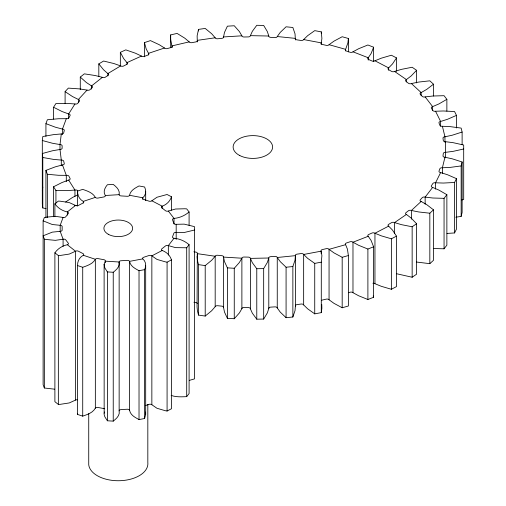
<?xml version="1.0" encoding="UTF-8"?>
<svg xmlns="http://www.w3.org/2000/svg" width="506" height="506" viewBox="0 0 506 506"><rect width="100%" height="100%" fill="white"/><g stroke="black" fill="none" stroke-linecap="round" stroke-linejoin="round"><path stroke-width="0.76" d="M171.458 210.161L171.458 196.771L167.081 194.494L156.961 197.251L151.851 200.793A2.157 1.246 0 0 1 148.84 201.097L143.843 199.434A2.157 1.246 0 0 1 142.787 197.776L129.549 195.291A2.157 1.246 0 0 1 127.012 196.277L121.269 195.923A2.157 1.246 0 0 1 119.144 194.658C120.175 190.155 116.386 186.885 113.236 184.393L107.38 184.747C104.894 187.688 102.8 191.882 105.299 195.499A2.157 1.246 0 0 1 103.679 196.992L98.183 198.023A2.157 1.246 0 0 1 95.349 197.365L83.294 201.388C79.48 199.396 77.291 195.335 77.62 191.072L82.718 189.377C87.43 191.028 92.769 192.704 95.349 197.365M463.692 149.004L453.193 151.338L445.552 152.331A2.157 1.246 0 0 0 443.288 153.514L443.003 155.88A2.157 1.246 0 0 0 444.957 157.233L452.288 158.827L462.117 161.983L461.156 165.924L450.201 167.397L442.396 167.764A2.157 1.246 0 0 0 439.866 168.751L439.012 171.072A2.157 1.246 0 0 0 440.625 172.565L447.5 174.734L456.475 178.65L454.571 182.476L443.37 183.052L435.552 182.792A2.157 1.246 0 0 0 432.807 183.564L431.403 185.791A2.157 1.246 0 0 0 432.636 187.403L438.923 190.104L446.868 194.702L444.059 198.339L432.826 198.01L425.148 197.119A2.157 1.246 0 0 0 422.244 197.669L420.322 199.762A2.157 1.246 0 0 0 421.156 201.458L426.722 204.639L433.484 209.826L429.828 213.203L418.785 211.97L411.391 210.477A2.157 1.246 0 0 0 408.386 210.787L405.976 212.703A2.157 1.246 0 0 0 406.394 214.449L411.138 218.048L416.583 223.728L412.15 226.777L401.511 224.67L394.553 222.596A2.157 1.246 0 0 0 391.499 222.665L388.652 224.367A2.157 1.246 0 0 0 388.64 226.131L392.479 230.072L396.495 236.138L391.372 238.8L381.341 235.859L374.952 233.247A2.157 1.246 0 0 0 371.916 233.064L368.684 234.525A2.157 1.246 0 0 0 368.248 236.27L371.1 240.483L373.618 246.808L367.894 249.041L358.672 245.321L352.979 242.216A2.157 1.246 0 0 0 350.013 241.792L346.458 242.981A2.157 1.246 0 0 0 345.611 244.67L347.413 249.072L348.381 255.543L342.182 257.288L333.947 252.867L329.058 249.331A2.157 1.246 0 0 0 326.218 248.68L322.417 249.566A2.157 1.246 0 0 0 321.165 251.172L303.651 254.461A2.157 1.246 0 0 0 301 253.582L297.016 254.157A2.157 1.246 0 0 0 295.39 255.65L277.256 257.497A2.157 1.246 0 0 0 274.84 256.415L270.761 256.662A2.157 1.246 0 0 0 268.794 258.009L250.381 258.383A2.157 1.246 0 0 0 248.256 257.118L244.158 257.035A2.157 1.246 0 0 0 241.881 258.212L241.881 308.673L239.376 312.955L234.259 318.742L227.396 318.325L224.474 312.05L223.563 307.559A2.157 1.246 0 0 0 221.761 306.136L217.719 305.725A2.157 1.246 0 0 0 215.183 306.712L211.672 310.747L205.208 316.067L198.516 315.099L197.403 310.76L197.062 306.851L197.315 253.67A2.157 1.246 0 0 0 195.873 252.114L193.918 251.754M348.381 51.89L348.381 38.488L342.182 36.742L333.947 41.163L329.058 44.692A2.157 1.246 0 0 1 326.218 45.35L322.417 44.465A2.157 1.246 0 0 1 321.165 42.852L303.651 39.569A2.157 1.246 0 0 1 301 40.448L297.016 39.873A2.157 1.246 0 0 1 295.39 38.38L277.256 36.533A2.157 1.246 0 0 1 274.84 37.615L270.761 37.368A2.157 1.246 0 0 1 268.794 36.021L250.381 35.648A2.157 1.246 0 0 1 248.256 36.913L244.158 36.995A2.157 1.246 0 0 1 241.881 35.818L223.563 36.932A2.157 1.246 0 0 1 221.761 38.355L217.719 38.766A2.157 1.246 0 0 1 215.183 37.786L197.315 40.36A2.157 1.246 0 0 1 195.873 41.909L191.97 42.643A2.157 1.246 0 0 1 189.219 41.878L184.766 38.159L177.087 33.415L170.686 34.901C169.908 39.209 171.654 43.32 172.141 47.437M129.549 195.291C130.371 190.427 135.115 188.074 139.023 185.955L144.627 187.011C146.285 190.623 146.107 195.12 142.787 197.776L142.787 199.351M348.381 38.488L347.907 42.865L345.611 49.354L345.611 50.935M223.563 36.932L224.474 32.441L227.396 26.173L234.259 25.755L239.376 31.536L241.881 35.818M46.021 208.63L42.795 207.96L42.308 203.981L42.308 140.51L42.795 136.538L53.547 134.634L61.289 133.951A2.157 1.246 0 0 0 63.686 132.863L64.262 130.516A2.157 1.246 0 0 0 62.472 129.087L55.356 127.196L45.926 123.654L47.362 119.758L58.468 118.739L66.299 118.682A2.157 1.246 0 0 0 68.942 117.797L70.075 115.52A2.157 1.246 0 0 0 68.645 113.964L62.055 111.522L53.573 107.253L55.932 103.515L67.178 103.395L74.945 103.97A2.157 1.246 0 0 0 77.772 103.306L79.442 101.137A2.157 1.246 0 0 0 78.405 99.48L72.466 96.532L65.097 91.63L68.335 88.114L79.499 88.898L87.051 90.093A2.157 1.246 0 0 0 90.011 89.663L92.187 87.652A2.157 1.246 0 0 0 91.561 85.925L86.387 82.529L80.277 77.083L84.331 73.857L95.198 75.533L102.389 77.323A2.157 1.246 0 0 0 105.425 77.133L108.063 75.318A2.157 1.246 0 0 0 107.86 73.56L103.553 69.784L98.815 63.895L103.603 61.03L113.964 63.56L120.649 65.913A2.157 1.246 0 0 0 123.704 65.97L126.753 64.382A2.157 1.246 0 0 0 126.974 62.624L123.622 58.538L120.346 52.327L125.785 49.873L135.431 53.212L141.49 56.077A2.157 1.246 0 0 0 144.501 56.381L147.904 55.053A2.157 1.246 0 0 0 148.543 53.332L164.494 48.013A2.157 1.246 0 0 0 167.404 48.551L171.091 47.513A2.157 1.246 0 0 0 172.141 45.856L189.219 41.878M42.308 190.977L42.795 187.005M61.289 133.951L59.999 144.558L59.999 149.289M295.39 306.117L295.39 255.65L295.03 260.166L292.866 266.535L286.08 267.231L280.273 261.665L277.256 257.497L277.256 307.958L280.273 312.132L286.08 317.698L292.866 317.003L295.03 310.633L295.39 306.117A2.157 1.246 0 0 1 297.016 304.625L301 304.049A2.157 1.246 0 0 1 303.651 304.928L307.642 308.812L314.732 313.859L321.291 312.626L321.291 262.159L321.892 255.675L321.165 251.172L321.165 253.538M321.291 312.626L321.879 308.249L321.746 304.334M144.627 269.647L139.023 270.697C135.115 268.585 130.371 266.232 129.549 261.368L142.787 258.882C146.107 261.539 146.285 266.036 144.627 269.647L144.627 418.513L139.023 419.563C135.115 417.45 130.371 415.097 129.549 410.233L129.549 261.368A2.157 1.246 0 0 0 127.012 260.381L121.269 260.729A2.157 1.246 0 0 0 119.144 261.994L105.299 261.159A2.157 1.246 0 0 0 103.679 259.667L98.183 258.636A2.157 1.246 0 0 0 95.349 259.287L83.294 255.271C79.48 257.263 77.291 261.324 77.62 265.58L77.62 414.452L82.718 416.147C87.43 414.496 92.769 412.82 95.349 408.159L95.349 259.287C92.769 263.955 87.43 265.631 82.718 267.282L77.62 265.58M145.684 265.454L145.684 414.319L144.627 418.513M263.67 319.058L263.67 268.591L267.345 262.45L268.794 258.009L268.794 308.477L267.345 312.917L263.67 319.058L256.776 319.197L252.367 313.22L250.381 308.843L250.381 258.383L252.367 262.753L256.776 268.73L256.776 319.197M444.957 157.233L442.396 167.764L442.396 173.28M455.824 217.207L461.156 216.391L462.117 212.45L462.117 161.983M215.183 37.786L211.672 33.744L205.208 28.431L198.516 29.392L197.131 35.837L197.315 41.935M329.058 44.692L345.611 49.354A2.157 1.246 0 0 0 346.458 51.049L350.013 52.232A2.157 1.246 0 0 0 352.979 51.814L358.672 48.709L367.894 44.99L373.618 47.216L371.1 53.547L368.248 57.76L368.248 60.125M250.381 35.648L252.367 31.277L256.776 25.3L263.67 25.439L267.345 31.574L268.794 36.021M171.458 196.771C170.111 201.243 166.569 204.645 162.192 206.176L151.851 200.793M66.299 118.682L62.472 129.087L62.472 134.602M54.566 389.177L44.345 388.007L43.118 384.68L43.118 220.844L44.345 217.517L46.135 217.175L55.344 216.315L63.086 217.447A2.157 1.246 0 0 0 65.824 216.669L68.171 213.627A2.157 1.246 0 0 0 67.342 211.932C62.327 210.882 57.836 208.042 54.888 203.842L58.354 201.091L60.233 201.198L69.246 202.577L75.52 205.43A2.157 1.246 0 0 0 78.575 205.36L82.864 203.134A2.157 1.246 0 0 0 83.294 201.388L83.294 202.963M63.086 217.447L60.189 225.309L60.189 231.609M104.116 264.372L104.837 267.933L107.38 271.912L113.236 272.266C116.386 269.774 120.175 266.504 119.144 261.994L119.144 410.859C120.175 415.369 116.386 418.639 113.236 421.131L107.38 420.777L104.837 416.799L104.16 414.585L104.116 264.372L105.299 261.159L105.299 262.734M104.116 413.238L104.59 411.947M440.625 172.565L435.552 182.792L435.552 189.099M447.019 233.437L454.571 232.943L456.475 229.117L456.475 178.65M352.979 51.814L368.248 57.76A2.157 1.246 0 0 0 368.684 59.506L371.916 60.96A2.157 1.246 0 0 0 374.952 60.783L381.341 58.171L391.372 55.23L396.495 57.893L392.479 63.958L388.64 67.899L388.64 70.264M277.256 36.533L280.273 32.359L286.08 26.799L292.866 27.488L295.03 33.864L295.39 39.955M74.945 103.97L68.645 113.964L68.645 118.695M77.627 399.816A2.157 1.246 0 0 0 75.52 400.094L69.246 402.947L60.233 404.326L58.354 404.433L54.888 401.682L54.888 252.817C57.836 248.617 62.327 245.777 67.342 244.727A2.157 1.246 0 0 0 68.171 243.032L65.824 239.989A2.157 1.246 0 0 0 63.086 239.211L55.344 240.344L46.135 239.483L44.345 239.142L43.118 235.815L52.32 232.134L60.189 231.35A2.157 1.246 0 0 0 62.149 229.996L62.149 226.663A2.157 1.246 0 0 0 60.189 225.309L52.32 224.525L43.118 220.844M171.161 395.401C176.101 397.242 181.527 396.849 186.701 396.641L189.092 393.535L189.092 244.67C184.835 241.058 179.592 238.724 174.007 238.256L168.346 245.6L168.346 255.049M186.701 396.641L186.701 247.776L189.092 244.67M432.636 187.403L425.148 197.119L425.148 204.215M433.553 248.516L444.059 248.807L446.868 245.17L446.868 194.702M374.952 60.783L388.64 67.899A2.157 1.246 0 0 0 388.652 69.664L391.499 71.365A2.157 1.246 0 0 0 394.553 71.435L401.511 69.354L412.15 67.247L416.583 70.302L411.138 75.982L406.394 79.581A2.157 1.246 0 0 0 405.976 81.327L408.386 83.243A2.157 1.246 0 0 0 411.391 83.553L418.785 82.054L429.828 80.827L433.484 84.205L433.484 96.032M303.651 39.569L307.642 35.679L314.732 30.638L321.291 31.865L321.892 38.355L321.165 44.433M87.051 90.093L78.405 99.48L78.405 102.636M234.259 318.742L234.259 268.275L239.376 262.494L241.881 258.212L223.563 257.099A2.157 1.246 0 0 0 221.761 255.675L217.719 255.264A2.157 1.246 0 0 0 215.183 256.245L197.315 253.67L197.315 256.036M421.156 201.458L411.391 210.477L411.391 219.149M416.533 262.045L429.828 263.67L433.484 260.293L433.484 209.826M433.484 84.205L426.722 89.391L421.156 92.573A2.157 1.246 0 0 0 420.322 94.268L422.244 96.361A2.157 1.246 0 0 0 425.148 96.905L432.826 96.02L444.059 95.691L446.868 99.328L446.868 111.156M162.192 208.535L162.192 206.176A2.157 1.246 0 0 0 161.99 207.934L165.38 210.629A2.157 1.246 0 0 0 168.346 211.059L175.506 209.022L184.823 208.757L186.701 208.883L189.092 211.989C184.835 215.6 179.592 217.934 174.007 218.402A2.157 1.246 0 0 0 172.578 219.958L173.779 223.222A2.157 1.246 0 0 0 176.183 224.31L184.159 224.133L194.487 226.631L194.487 378.893L189.32 380.392M102.389 77.323L91.561 85.925L91.561 89.081M75.52 205.43L67.342 211.932L67.342 215.082M197.062 256.384L197.403 260.293L198.516 264.638L205.208 265.599L211.672 260.286L215.183 256.245L215.183 306.712M65.628 202.008L72.466 197.492L77.848 194.791M406.394 214.449L394.553 222.596L394.553 233.633M396.35 273.676L412.15 277.244L416.583 274.195L416.583 223.728M446.868 99.328L438.923 103.926L432.636 106.621A2.157 1.246 0 0 0 431.403 108.233L432.807 110.46A2.157 1.246 0 0 0 435.552 111.238L443.37 110.978L454.571 111.548L456.475 115.381L456.475 127.993M120.649 65.913L107.86 73.56L107.86 75.925M53.573 216.739L53.573 186.771L62.055 182.508L68.645 180.066A2.157 1.246 0 0 0 70.075 178.51L68.942 176.233A2.157 1.246 0 0 0 66.299 175.348L58.468 175.291L47.362 174.266L45.926 170.377L55.356 166.828L62.472 164.943A2.157 1.246 0 0 0 64.262 163.514L63.686 161.167A2.157 1.246 0 0 0 61.289 160.079L53.547 159.396L42.795 157.492L42.308 153.52L52.497 150.769L59.999 149.472A2.157 1.246 0 0 0 62.118 148.201L62.118 145.829A2.157 1.246 0 0 0 59.999 144.558L52.497 143.261L42.308 140.51M145.266 405.616L148.84 404.427A2.157 1.246 0 0 1 151.851 404.73L156.961 408.266L165.279 410.701L167.081 411.03L171.458 408.753L171.458 259.888C170.111 255.416 166.569 252.013 162.192 250.483L151.851 255.859A2.157 1.246 0 0 0 148.84 255.562L143.843 257.225A2.157 1.246 0 0 0 142.787 258.882M151.851 404.73L151.851 255.859L156.961 259.401L165.279 261.836L167.081 262.165L171.458 259.888M388.64 226.131L374.952 233.247L374.952 283.708L381.341 286.326L391.372 289.268L396.495 286.605L396.495 236.138M456.475 115.381L447.5 119.289L440.625 121.459A2.157 1.246 0 0 0 439.012 122.958L439.866 125.279A2.157 1.246 0 0 0 442.396 126.266L450.201 126.633L461.156 128.1L462.117 132.047L462.117 144.665M141.49 56.077L126.974 62.624L126.974 64.199M368.248 236.27L352.979 242.216L352.979 292.683L358.672 295.782L367.894 299.501L373.618 297.275L373.618 246.808M462.117 132.047L452.288 135.203L444.957 136.797A2.157 1.246 0 0 0 443.003 138.151L443.288 140.516A2.157 1.246 0 0 0 445.552 141.699L453.193 142.686L463.692 145.026L463.692 199.472L461.807 199.952M194.487 230.028L184.159 232.526L176.183 232.349A2.157 1.246 0 0 0 173.779 233.437L172.578 236.694A2.157 1.246 0 0 0 174.007 238.256M144.463 56.792L144.463 42.599L150.44 40.606L159.188 44.686L164.494 48.013M348.59 292.734L350.013 292.259A2.157 1.246 0 0 1 352.979 292.683M345.611 244.67L329.058 249.331L329.058 299.799L333.947 303.328L342.182 307.756L348.381 306.01L348.381 255.543M303.651 304.928L303.651 254.461L307.642 258.351L314.732 263.392L321.291 262.159M77.342 205.347L74.521 205.581M186.701 247.776L175.506 247.63L168.346 245.6A2.157 1.246 0 0 0 165.38 246.03L161.99 248.724A2.157 1.246 0 0 0 162.192 250.483M105.299 195.499L119.144 194.658M54.888 252.817L58.354 255.568L60.233 255.46L69.246 254.082L75.52 251.229A2.157 1.246 0 0 1 78.575 251.299L82.864 253.525A2.157 1.246 0 0 1 83.294 255.271M256.776 268.73L263.67 268.591M53.573 186.771L55.932 190.515L67.178 190.635L74.945 190.06A2.157 1.246 0 0 1 77.772 190.724M223.563 307.559L223.563 257.099L224.474 261.589L227.396 267.857L234.259 268.275M193.918 302.215L195.873 302.582A2.157 1.246 0 0 1 197.346 303.492M394.553 71.435L406.394 79.581L406.394 81.947M67.342 244.727L75.52 251.229L75.52 400.094M411.391 83.553L421.156 92.573L421.156 95.723M425.148 96.905L432.636 106.621L432.636 110.567M168.346 211.059L174.007 218.402L174.007 223.918M68.645 180.066L74.945 190.06L74.945 196.366M435.552 111.238L440.625 121.459L440.625 126.19M62.472 164.943L66.299 175.348L66.299 181.654M60.189 231.35L63.086 239.211L63.086 246.302M373.213 295.978L373.618 297.275M442.396 126.266L444.957 136.797L444.957 142.319M144.463 42.599L146.209 49.012L148.543 53.332L148.543 54.907M59.999 149.472L61.289 160.079L61.289 165.601M145.545 412.074L145.684 414.319M77.608 413.358L77.62 414.452M461.156 165.924L461.156 216.391M454.571 182.476L454.571 232.943M445.552 141.699L445.552 157.853M444.059 198.339L444.059 248.807M429.828 213.203L429.828 263.67M416.583 70.302L416.583 82.914M412.15 226.777L412.15 277.244M396.495 57.893L396.495 71.295M391.372 238.8L391.372 289.268M373.618 47.216L373.618 61.409M367.894 249.041L367.894 299.501M342.182 257.288L342.182 307.756M321.291 31.865L321.291 33.447M314.732 263.392L314.732 313.859M292.866 266.535L292.866 317.003M286.08 267.231L286.08 317.698M227.396 267.857L227.396 318.325M205.208 265.599L205.208 316.067M198.516 29.392L198.516 30.967M198.516 264.638L198.516 315.099M189.092 211.989L189.092 225.379M176.183 224.31L176.183 239.439M170.686 34.901L170.686 47.52M167.081 262.165L167.081 411.03M147.822 404.364L147.822 462.522A29.607 17.096 0 0 1 120.219 480.7A29.607 17.096 0 0 1 88.733 464.761L88.733 413.68M145.684 191.205L145.684 200.654M139.023 270.697L139.023 419.563M120.346 52.327L120.346 65.729M113.236 272.266L113.236 421.131M107.38 271.912L107.38 420.777M98.815 63.895L98.815 76.507M82.718 267.282L82.718 416.147M80.277 77.083L80.277 89.695M77.62 191.072L77.62 206.037M65.097 91.63L65.097 103.458M58.354 255.568L58.354 404.433M55.932 190.515L55.932 203.134M54.888 203.842L54.888 216.441M53.573 107.253L53.573 119.081M47.362 174.266L47.362 217.637M45.926 123.654L45.926 136.272M45.926 170.377L45.926 217.688M44.345 239.142L44.345 388.007M42.795 157.492L42.795 207.96M241.881 308.673A2.157 1.246 0 0 1 244.158 307.496L248.256 307.578A2.157 1.246 0 0 1 250.381 308.843M268.794 308.477A2.157 1.246 0 0 1 270.761 307.129L274.84 306.876A2.157 1.246 0 0 1 277.256 307.958M321.512 300.412A2.157 1.246 0 0 1 322.417 300.033L326.218 299.141A2.157 1.246 0 0 1 329.058 299.799M372.935 283.265A2.157 1.246 0 0 1 374.952 283.708M95.349 408.159A2.157 1.246 0 0 1 98.183 407.501L103.679 408.532A2.157 1.246 0 0 1 104.666 408.829M119.144 410.859A2.157 1.246 0 0 1 121.269 409.594L127.012 409.246A2.157 1.246 0 0 1 129.549 410.233M239.774 155.544A19.74 11.398 0 0 0 272.203 149.295A19.74 11.398 0 0 0 246.612 136.203A19.74 11.398 0 0 0 239.774 155.544M108.233 234.253A14.358 8.286 0 0 0 132.18 230.388A14.358 8.286 0 0 0 114.413 220.344A14.358 8.286 0 0 0 108.233 234.253"/></g></svg>
